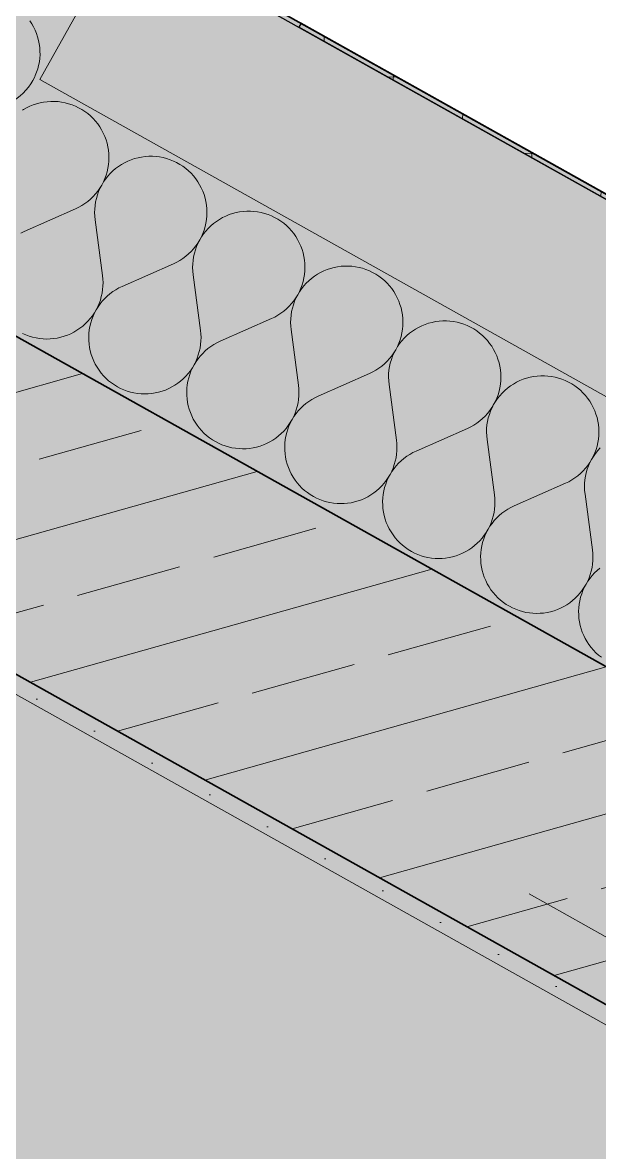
# Model space of a CAD drawing. Header units: metres. Extents: x -27.1 to 50.1, y 105.7 to 163.4.
# Drawn here: x -0.218 to 0.271, y 126.335 to 127.293 of the extents above; entities that cross this region are included whole.
import ezdxf

# ---------------------------------------------------------------- set-up
doc = ezdxf.new("R2010")
doc.units = ezdxf.units.M
doc.header["$MEASUREMENT"] = 0
doc.linetypes.add('Strichpunktlinie', pattern=[0.006703, 0.003528, -0.001764, 0, -0.001411])
doc.linetypes.add('Wipeout_Contour', pattern=[1, 0, -1])
for name, color, linetype in [('00  Raster', 7, 'Continuous'), ('10  Fassade', 7, 'Continuous'), ('10  Fassade_Deckschraffur', 7, 'Continuous'), ('10  Fassade_Schnittschraffur', 7, 'Continuous'), ('10  Treppen + Rampen', 7, 'Continuous'), ('10  Wand Massiv', 7, 'Continuous'), ('10  Wand Massiv_Schnittschraffur', 7, 'Continuous'), ('Neubau_10  Treppen + Rampen', 7, 'Continuous')]:
    doc.layers.add(name, color=color, linetype=linetype)

# ---------------------------------------------------------------- blocks, each defined once
blk = doc.blocks.new('*X3', base_point=(-0.16283, 98.00747))
at = {"layer": '10  Wand Massiv_Schnittschraffur', "color": 98, "linetype": 'Continuous', "lineweight": 13, "ltscale": 1000, "true_color": 0x000100}
for p, q in [((-0.19697, 127.22622), (-0.2, 127.22582)), ((-0.19392, 127.22642), (-0.19697, 127.22622)), ((-0.19087, 127.22643), (-0.19392, 127.22642)), ((-0.18782, 127.22625), (-0.19087, 127.22643)), ((-0.18478, 127.22586), (-0.18782, 127.22625)), ((-0.21708, 127.21947), (-0.2178, 127.21901)), ((-0.21443, 127.22098), (-0.21708, 127.21947)), ((-0.21168, 127.22232), (-0.21443, 127.22098)), ((-0.20885, 127.22347), (-0.21168, 127.22232)), ((-0.20595, 127.22444), (-0.20885, 127.22347)), ((-0.203, 127.22523), (-0.20595, 127.22444)), ((-0.2, 127.22582), (-0.203, 127.22523)), ((-0.18178, 127.22529), (-0.18478, 127.22586)), ((-0.17883, 127.22452), (-0.18178, 127.22529)), ((-0.17592, 127.22356), (-0.17883, 127.22452)), ((-0.17309, 127.22242), (-0.17592, 127.22356)), ((-0.17033, 127.2211), (-0.17309, 127.22242)), ((-0.16767, 127.21961), (-0.17033, 127.2211)), ((-0.1651, 127.21795), (-0.16767, 127.21961)), ((-0.16265, 127.21612), (-0.1651, 127.21795)), ((-0.16032, 127.21415), (-0.16265, 127.21612)), ((-0.15812, 127.21203), (-0.16032, 127.21415)), ((-0.15606, 127.20977), (-0.15812, 127.21203)), ((-0.15415, 127.20738), (-0.15606, 127.20977)), ((-0.1524, 127.20488), (-0.15415, 127.20738)), ((-0.15081, 127.20227), (-0.1524, 127.20488)), ((-0.14939, 127.19956), (-0.15081, 127.20227)), ((-0.14815, 127.19677), (-0.14939, 127.19956)), ((-0.14709, 127.1939), (-0.14815, 127.19677)), ((-0.14622, 127.19097), (-0.14709, 127.1939)), ((-0.14553, 127.188), (-0.14622, 127.19097)), ((-0.14504, 127.18498), (-0.14553, 127.188)), ((-0.14475, 127.18194), (-0.14504, 127.18498)), ((-0.14465, 127.17888), (-0.14475, 127.18194)), ((-0.14474, 127.17583), (-0.14465, 127.17888)), ((-0.11991, 127.17867), (-0.12287, 127.17789)), ((-0.11692, 127.17927), (-0.11991, 127.17867)), ((-0.11389, 127.17967), (-0.11692, 127.17927)), ((-0.11084, 127.17987), (-0.11389, 127.17967)), ((-0.10778, 127.17988), (-0.11084, 127.17987)), ((-0.10473, 127.17969), (-0.10778, 127.17988)), ((-0.1017, 127.17931), (-0.10473, 127.17969)), ((-0.0987, 127.17873), (-0.1017, 127.17931)), ((-0.09574, 127.17797), (-0.0987, 127.17873)), ((-0.14619, 127.16679), (-0.14552, 127.16977)), ((-0.14552, 127.16977), (-0.14503, 127.17279)), ((-0.14503, 127.17279), (-0.14474, 127.17583)), ((-0.139, 127.16941), (-0.14132, 127.16742)), ((-0.13655, 127.17124), (-0.139, 127.16941)), ((-0.134, 127.17292), (-0.13655, 127.17124)), ((-0.13134, 127.17443), (-0.134, 127.17292)), ((-0.12859, 127.17576), (-0.13134, 127.17443)), ((-0.12576, 127.17692), (-0.12859, 127.17576)), ((-0.12287, 127.17789), (-0.12576, 127.17692)), ((-0.09284, 127.17701), (-0.09574, 127.17797)), ((-0.09, 127.17587), (-0.09284, 127.17701)), ((-0.08725, 127.17455), (-0.09, 127.17587)), ((-0.08458, 127.17306), (-0.08725, 127.17455)), ((-0.08202, 127.17139), (-0.08458, 127.17306)), ((-0.07956, 127.16957), (-0.08202, 127.17139)), ((-0.07723, 127.1676), (-0.07956, 127.16957)), ((-0.14935, 127.1582), (-0.14811, 127.16099)), ((-0.14745, 127.16062), (-0.14919, 127.15811)), ((-0.14811, 127.16099), (-0.14706, 127.16386)), ((-0.14555, 127.16302), (-0.14745, 127.16062)), ((-0.14706, 127.16386), (-0.14619, 127.16679)), ((-0.14351, 127.16529), (-0.14555, 127.16302)), ((-0.14132, 127.16742), (-0.14351, 127.16529)), ((-0.07503, 127.16547), (-0.07723, 127.1676)), ((-0.07298, 127.16322), (-0.07503, 127.16547)), ((-0.07107, 127.16083), (-0.07298, 127.16322)), ((-0.06931, 127.15833), (-0.07107, 127.16083)), ((-0.156, 127.14798), (-0.15409, 127.15037)), ((-0.15339, 127.14997), (-0.15443, 127.1471)), ((-0.15409, 127.15037), (-0.15234, 127.15287)), ((-0.15216, 127.15277), (-0.15339, 127.14997)), ((-0.15234, 127.15287), (-0.15076, 127.15549)), ((-0.15076, 127.15549), (-0.15216, 127.15277)), ((-0.15076, 127.15549), (-0.14935, 127.1582)), ((-0.14919, 127.15811), (-0.15076, 127.15549)), ((-0.06773, 127.15572), (-0.06931, 127.15833)), ((-0.06631, 127.15301), (-0.06773, 127.15572)), ((-0.06507, 127.15022), (-0.06631, 127.15301)), ((-0.06401, 127.14735), (-0.06507, 127.15022)), ((-0.16502, 127.13978), (-0.16257, 127.14161)), ((-0.16257, 127.14161), (-0.16024, 127.14359)), ((-0.16024, 127.14359), (-0.15805, 127.14571)), ((-0.15805, 127.14571), (-0.156, 127.14798)), ((-0.15596, 127.14119), (-0.15643, 127.13817)), ((-0.15529, 127.14417), (-0.15596, 127.14119)), ((-0.15443, 127.1471), (-0.15529, 127.14417)), ((-0.06313, 127.14442), (-0.06401, 127.14735)), ((-0.06245, 127.14144), (-0.06313, 127.14442)), ((-0.06196, 127.13843), (-0.06245, 127.14144)), ((-0.173, 127.13529), (-0.21654, 127.11602)), ((-0.173, 127.13529), (-0.17024, 127.13661)), ((-0.17024, 127.13661), (-0.16758, 127.13811)), ((-0.16758, 127.13811), (-0.16502, 127.13978)), ((-0.15671, 127.13513), (-0.1568, 127.13207)), ((-0.1568, 127.13207), (-0.15669, 127.12902)), ((-0.15643, 127.13817), (-0.15671, 127.13513)), ((-0.06166, 127.13539), (-0.06196, 127.13843)), ((-0.06156, 127.13233), (-0.06166, 127.13539)), ((-0.06165, 127.12928), (-0.06156, 127.13233)), ((-0.04268, 127.13037), (-0.04551, 127.12921)), ((-0.03978, 127.13134), (-0.04268, 127.13037)), ((-0.03683, 127.13212), (-0.03978, 127.13134)), ((-0.03383, 127.13271), (-0.03683, 127.13212)), ((-0.0308, 127.13311), (-0.03383, 127.13271)), ((-0.02775, 127.13332), (-0.0308, 127.13311)), ((-0.0247, 127.13333), (-0.02775, 127.13332)), ((-0.02165, 127.13314), (-0.0247, 127.13333)), ((-0.01861, 127.13276), (-0.02165, 127.13314)), ((-0.01561, 127.13218), (-0.01861, 127.13276)), ((-0.01266, 127.13141), (-0.01561, 127.13218)), ((-0.00975, 127.13046), (-0.01266, 127.13141)), ((-0.00692, 127.12932), (-0.00975, 127.13046)), ((-0.15669, 127.12902), (-0.15638, 127.12598)), ((-0.15638, 127.12598), (-0.15007, 127.07878)), ((-0.06311, 127.12024), (-0.06243, 127.12322)), ((-0.06243, 127.12322), (-0.06195, 127.12624)), ((-0.06195, 127.12624), (-0.06165, 127.12928)), ((-0.05823, 127.12087), (-0.06042, 127.11873)), ((-0.05591, 127.12286), (-0.05823, 127.12087)), ((-0.05347, 127.12469), (-0.05591, 127.12286)), ((-0.05091, 127.12637), (-0.05347, 127.12469)), ((-0.04826, 127.12788), (-0.05091, 127.12637)), ((-0.04551, 127.12921), (-0.04826, 127.12788)), ((-0.00416, 127.128), (-0.00692, 127.12932)), ((-0.0015, 127.1265), (-0.00416, 127.128)), ((0.00107, 127.12484), (-0.0015, 127.1265)), ((0.00352, 127.12302), (0.00107, 127.12484)), ((0.00585, 127.12104), (0.00352, 127.12302)), ((0.00805, 127.11892), (0.00585, 127.12104)), ((-0.21654, 127.11602), (-0.21926, 127.11471)), ((-0.06768, 127.10894), (-0.06626, 127.11165)), ((-0.0661, 127.11155), (-0.06768, 127.10894)), ((-0.06626, 127.11165), (-0.06503, 127.11444)), ((-0.06436, 127.11407), (-0.0661, 127.11155)), ((-0.06503, 127.11444), (-0.06398, 127.11731)), ((-0.06247, 127.11646), (-0.06436, 127.11407)), ((-0.06398, 127.11731), (-0.06311, 127.12024)), ((-0.06042, 127.11873), (-0.06247, 127.11646)), ((0.01011, 127.11666), (0.00805, 127.11892)), ((0.01202, 127.11428), (0.01011, 127.11666)), ((0.01377, 127.11177), (0.01202, 127.11428)), ((0.01536, 127.10916), (0.01377, 127.11177)), ((-0.07291, 127.10142), (-0.07101, 127.10381)), ((-0.0703, 127.10342), (-0.07135, 127.10055)), ((-0.07101, 127.10381), (-0.06926, 127.10632)), ((-0.06908, 127.10622), (-0.0703, 127.10342)), ((-0.06926, 127.10632), (-0.06768, 127.10894)), ((-0.06768, 127.10894), (-0.06908, 127.10622)), ((0.01678, 127.10646), (0.01536, 127.10916)), ((0.01802, 127.10366), (0.01678, 127.10646)), ((0.01908, 127.1008), (0.01802, 127.10366)), ((-0.08449, 127.09156), (-0.08193, 127.09323)), ((-0.08193, 127.09323), (-0.07949, 127.09505)), ((-0.07949, 127.09505), (-0.07716, 127.09704)), ((-0.07716, 127.09704), (-0.07496, 127.09916)), ((-0.07496, 127.09916), (-0.07291, 127.10142)), ((-0.07287, 127.09463), (-0.07335, 127.09162)), ((-0.07221, 127.09762), (-0.07287, 127.09463)), ((-0.07135, 127.10055), (-0.07221, 127.09762)), ((0.01995, 127.09787), (0.01908, 127.1008)), ((0.02064, 127.09489), (0.01995, 127.09787)), ((0.02113, 127.09187), (0.02064, 127.09489)), ((-0.08991, 127.08873), (-0.13346, 127.06947)), ((-0.08991, 127.08873), (-0.08716, 127.09006)), ((-0.08716, 127.09006), (-0.08449, 127.09156)), ((-0.07363, 127.08857), (-0.07371, 127.08552)), ((-0.07371, 127.08552), (-0.0736, 127.08246)), ((-0.07335, 127.09162), (-0.07363, 127.08857)), ((-0.0736, 127.08246), (-0.07329, 127.07942)), ((0.02142, 127.08883), (0.02113, 127.09187)), ((0.02114, 127.07968), (0.02143, 127.08272)), ((0.02153, 127.08578), (0.02142, 127.08883)), ((0.02143, 127.08272), (0.02153, 127.08578)), ((0.03758, 127.08266), (0.03483, 127.08132)), ((0.04041, 127.08381), (0.03758, 127.08266)), ((0.0433, 127.08479), (0.04041, 127.08381)), ((0.04626, 127.08557), (0.0433, 127.08479)), ((0.04925, 127.08616), (0.04626, 127.08557)), ((0.05228, 127.08656), (0.04925, 127.08616)), ((0.05533, 127.08677), (0.05228, 127.08656)), ((0.05839, 127.08677), (0.05533, 127.08677)), ((0.06144, 127.08659), (0.05839, 127.08677)), ((0.06447, 127.0862), (0.06144, 127.08659)), ((0.06747, 127.08563), (0.06447, 127.0862)), ((0.07043, 127.08486), (0.06747, 127.08563)), ((0.07333, 127.0839), (0.07043, 127.08486)), ((0.07617, 127.08276), (0.07333, 127.0839)), ((0.07892, 127.08144), (0.07617, 127.08276)), ((-0.14977, 127.07578), (-0.15007, 127.07878)), ((-0.14966, 127.07277), (-0.14977, 127.07578)), ((-0.07329, 127.07942), (-0.06699, 127.03222)), ((0.01911, 127.07076), (0.01998, 127.07369)), ((0.01998, 127.07369), (0.02065, 127.07667)), ((0.02065, 127.07667), (0.02114, 127.07968)), ((0.02485, 127.07431), (0.02267, 127.07218)), ((0.02717, 127.0763), (0.02485, 127.07431)), ((0.02962, 127.07814), (0.02717, 127.0763)), ((0.03217, 127.07981), (0.02962, 127.07814)), ((0.03483, 127.08132), (0.03217, 127.07981)), ((0.08159, 127.07995), (0.07892, 127.08144)), ((0.08415, 127.07829), (0.08159, 127.07995)), ((0.08661, 127.07647), (0.08415, 127.07829)), ((0.08894, 127.07449), (0.08661, 127.07647)), ((0.09114, 127.07237), (0.08894, 127.07449)), ((-0.1511, 127.06084), (-0.15046, 127.06378)), ((-0.15046, 127.06378), (-0.15, 127.06676)), ((-0.15, 127.06676), (-0.14973, 127.06976)), ((-0.14973, 127.06976), (-0.14966, 127.07277)), ((-0.14375, 127.06326), (-0.14605, 127.06131)), ((-0.14133, 127.06505), (-0.14375, 127.06326)), ((-0.1388, 127.06669), (-0.14133, 127.06505)), ((-0.13617, 127.06816), (-0.1388, 127.06669)), ((-0.13346, 127.06947), (-0.13617, 127.06816)), ((0.01541, 127.06238), (0.01682, 127.06509)), ((0.01698, 127.065), (0.01541, 127.06238)), ((0.01682, 127.06509), (0.01806, 127.06789)), ((0.01872, 127.06751), (0.01698, 127.065)), ((0.01806, 127.06789), (0.01911, 127.07076)), ((0.02062, 127.06991), (0.01872, 127.06751)), ((0.02267, 127.07218), (0.02062, 127.06991)), ((0.09319, 127.07011), (0.09114, 127.07237)), ((0.0951, 127.06772), (0.09319, 127.07011)), ((0.09686, 127.06522), (0.0951, 127.06772)), ((0.09844, 127.06261), (0.09686, 127.06522)), ((-0.15412, 127.05234), (-0.15294, 127.0551)), ((-0.15215, 127.05467), (-0.15389, 127.05221)), ((-0.15294, 127.0551), (-0.15193, 127.05794)), ((-0.15026, 127.05701), (-0.15215, 127.05467)), ((-0.15193, 127.05794), (-0.1511, 127.06084)), ((-0.14822, 127.05923), (-0.15026, 127.05701)), ((-0.14605, 127.06131), (-0.14822, 127.05923)), ((0.00812, 127.05261), (0.01018, 127.05487)), ((0.01018, 127.05487), (0.01208, 127.05726)), ((0.01174, 127.054), (0.01088, 127.05106)), ((0.01278, 127.05687), (0.01174, 127.054)), ((0.01208, 127.05726), (0.01383, 127.05977)), ((0.01401, 127.05967), (0.01278, 127.05687)), ((0.01383, 127.05977), (0.01541, 127.06238)), ((0.01541, 127.06238), (0.01401, 127.05967)), ((0.09986, 127.0599), (0.09844, 127.06261)), ((0.1011, 127.05711), (0.09986, 127.0599)), ((0.10216, 127.05424), (0.1011, 127.05711)), ((0.10304, 127.05132), (0.10216, 127.05424)), ((-0.16054, 127.04217), (-0.1587, 127.04456)), ((-0.15814, 127.04425), (-0.15921, 127.04143)), ((-0.1587, 127.04456), (-0.15701, 127.04705)), ((-0.15689, 127.04699), (-0.15814, 127.04425)), ((-0.15701, 127.04705), (-0.15548, 127.04965)), ((-0.15548, 127.04965), (-0.15689, 127.04699)), ((-0.15548, 127.04965), (-0.15412, 127.05234)), ((-0.15389, 127.05221), (-0.15548, 127.04965)), ((-0.00407, 127.04351), (-0.00141, 127.04501)), ((-0.00141, 127.04501), (0.00115, 127.04667)), ((0.00115, 127.04667), (0.0036, 127.0485)), ((0.0036, 127.0485), (0.00593, 127.05048)), ((0.00593, 127.05048), (0.00812, 127.05261)), ((0.00974, 127.04506), (0.00946, 127.04202)), ((0.01021, 127.04808), (0.00974, 127.04506)), ((0.01088, 127.05106), (0.01021, 127.04808)), ((0.10372, 127.04834), (0.10304, 127.05132)), ((0.10421, 127.04532), (0.10372, 127.04834)), ((0.10451, 127.04228), (0.10421, 127.04532)), ((-0.16929, 127.03394), (-0.16691, 127.03579)), ((-0.16691, 127.03579), (-0.16466, 127.03778)), ((-0.16466, 127.03778), (-0.16253, 127.03991)), ((-0.16253, 127.03991), (-0.16054, 127.04217)), ((-0.16081, 127.03562), (-0.16133, 127.03266)), ((-0.1601, 127.03855), (-0.16081, 127.03562)), ((-0.15921, 127.04143), (-0.1601, 127.03855)), ((-0.00683, 127.04218), (-0.05037, 127.02291)), ((-0.00683, 127.04218), (-0.00407, 127.04351)), ((0.00946, 127.04202), (0.00937, 127.03897)), ((0.00937, 127.03897), (0.00948, 127.03591)), ((0.00948, 127.03591), (0.00979, 127.03287)), ((0.10422, 127.03313), (0.10452, 127.03617)), ((0.10461, 127.03923), (0.10451, 127.04228)), ((0.10452, 127.03617), (0.10461, 127.03923)), ((0.11791, 127.03477), (0.11526, 127.03326)), ((0.12066, 127.0361), (0.11791, 127.03477)), ((0.12349, 127.03726), (0.12066, 127.0361)), ((0.12639, 127.03823), (0.12349, 127.03726)), ((0.12934, 127.03902), (0.12639, 127.03823)), ((0.13234, 127.03961), (0.12934, 127.03902)), ((0.13537, 127.04001), (0.13234, 127.03961)), ((0.13842, 127.04021), (0.13537, 127.04001)), ((0.14147, 127.04022), (0.13842, 127.04021)), ((0.14452, 127.04003), (0.14147, 127.04022)), ((0.14756, 127.03965), (0.14452, 127.04003)), ((0.15056, 127.03907), (0.14756, 127.03965)), ((0.15351, 127.03831), (0.15056, 127.03907)), ((0.15642, 127.03735), (0.15351, 127.03831)), ((0.15925, 127.03621), (0.15642, 127.03735)), ((0.16201, 127.03489), (0.15925, 127.03621)), ((0.16467, 127.0334), (0.16201, 127.03489)), ((-0.21788, 127.02954), (-0.21512, 127.02832)), ((-0.21512, 127.02832), (-0.2123, 127.02728)), ((-0.2123, 127.02728), (-0.20941, 127.02643)), ((-0.20941, 127.02643), (-0.20647, 127.02575)), ((-0.20647, 127.02575), (-0.2035, 127.02526)), ((-0.2035, 127.02526), (-0.2005, 127.02496)), ((-0.2005, 127.02496), (-0.19749, 127.02485)), ((-0.19749, 127.02485), (-0.19448, 127.02494)), ((-0.19448, 127.02494), (-0.19148, 127.02521)), ((-0.19148, 127.02521), (-0.18851, 127.02567)), ((-0.18851, 127.02567), (-0.18556, 127.02632)), ((-0.18556, 127.02632), (-0.18267, 127.02715)), ((-0.18267, 127.02715), (-0.17983, 127.02816)), ((-0.17983, 127.02816), (-0.17707, 127.02935)), ((-0.17707, 127.02935), (-0.17438, 127.03072)), ((-0.17438, 127.03072), (-0.17179, 127.03225)), ((-0.17179, 127.03225), (-0.16929, 127.03394)), ((-0.16166, 127.02966), (-0.1618, 127.02665)), ((-0.1618, 127.02665), (-0.16175, 127.02364)), ((-0.16133, 127.03266), (-0.16166, 127.02966)), ((-0.06669, 127.02923), (-0.06699, 127.03222)), ((-0.06657, 127.02622), (-0.06669, 127.02923)), ((-0.06665, 127.02321), (-0.06657, 127.02622)), ((0.00979, 127.03287), (0.0161, 126.98567)), ((0.1022, 127.0242), (0.10306, 127.02713)), ((0.10306, 127.02713), (0.10374, 127.03011)), ((0.10575, 127.02563), (0.1037, 127.02336)), ((0.10374, 127.03011), (0.10422, 127.03313)), ((0.10794, 127.02776), (0.10575, 127.02563)), ((0.11026, 127.02975), (0.10794, 127.02776)), ((0.1127, 127.03159), (0.11026, 127.02975)), ((0.11526, 127.03326), (0.1127, 127.03159)), ((0.16724, 127.03174), (0.16467, 127.0334)), ((0.16969, 127.02991), (0.16724, 127.03174)), ((0.17202, 127.02794), (0.16969, 127.02991)), ((0.17422, 127.02582), (0.17202, 127.02794)), ((0.17628, 127.02356), (0.17422, 127.02582)), ((-0.16175, 127.02364), (-0.16151, 127.02064)), ((-0.16151, 127.02064), (-0.16109, 127.01766)), ((-0.16109, 127.01766), (-0.16047, 127.01471)), ((-0.06801, 127.01429), (-0.06737, 127.01723)), ((-0.06737, 127.01723), (-0.06691, 127.02021)), ((-0.06691, 127.02021), (-0.06665, 127.02321)), ((-0.06066, 127.0167), (-0.06296, 127.01476)), ((-0.05824, 127.0185), (-0.06066, 127.0167)), ((-0.05571, 127.02013), (-0.05824, 127.0185)), ((-0.05309, 127.02161), (-0.05571, 127.02013)), ((-0.05037, 127.02291), (-0.05309, 127.02161)), ((0.09691, 127.01322), (0.09849, 127.01583)), ((0.09849, 127.01583), (0.09709, 127.01311)), ((0.09849, 127.01583), (0.09991, 127.01854)), ((0.10007, 127.01845), (0.09849, 127.01583)), ((0.09991, 127.01854), (0.10114, 127.02133)), ((0.10181, 127.02096), (0.10007, 127.01845)), ((0.10114, 127.02133), (0.1022, 127.0242)), ((0.1037, 127.02336), (0.10181, 127.02096)), ((0.17819, 127.02117), (0.17628, 127.02356)), ((0.17994, 127.01867), (0.17819, 127.02117)), ((0.18153, 127.01606), (0.17994, 127.01867)), ((0.18295, 127.01335), (0.18153, 127.01606)), ((-0.16047, 127.01471), (-0.15967, 127.01181)), ((-0.15967, 127.01181), (-0.15869, 127.00896)), ((-0.15869, 127.00896), (-0.15752, 127.00618)), ((-0.15752, 127.00618), (-0.15619, 127.00348)), ((-0.0724, 127.0031), (-0.07104, 127.00578)), ((-0.07104, 127.00578), (-0.06985, 127.00855)), ((-0.06907, 127.00811), (-0.07081, 127.00566)), ((-0.06985, 127.00855), (-0.06884, 127.01139)), ((-0.06717, 127.01046), (-0.06907, 127.00811)), ((-0.06884, 127.01139), (-0.06801, 127.01429)), ((-0.06514, 127.01267), (-0.06717, 127.01046)), ((-0.06296, 127.01476), (-0.06514, 127.01267)), ((0.08901, 127.00393), (0.09121, 127.00606)), ((0.09121, 127.00606), (0.09326, 127.00832)), ((0.09326, 127.00832), (0.09516, 127.01071)), ((0.09482, 127.00744), (0.09396, 127.00451)), ((0.09587, 127.01032), (0.09482, 127.00744)), ((0.09516, 127.01071), (0.09691, 127.01322)), ((0.09709, 127.01311), (0.09587, 127.01032)), ((0.18419, 127.01056), (0.18295, 127.01335)), ((0.18525, 127.00769), (0.18419, 127.01056)), ((0.18612, 127.00476), (0.18525, 127.00769)), ((-0.15619, 127.00348), (-0.15469, 127.00087)), ((-0.15469, 127.00087), (-0.15302, 126.99836)), ((-0.15302, 126.99836), (-0.1512, 126.99596)), ((-0.07745, 126.99562), (-0.07561, 126.998)), ((-0.07506, 126.99769), (-0.07613, 126.99488)), ((-0.07561, 126.998), (-0.07392, 127.0005)), ((-0.07381, 127.00043), (-0.07506, 126.99769)), ((-0.07392, 127.0005), (-0.0724, 127.0031)), ((-0.07239, 127.00309), (-0.07381, 127.00043)), ((-0.07081, 127.00566), (-0.07239, 127.00309)), ((0.07626, 126.99563), (0.07901, 126.99695)), ((0.07901, 126.99695), (0.08168, 126.99845)), ((0.08168, 126.99845), (0.08424, 127.00012)), ((0.08424, 127.00012), (0.08669, 127.00195)), ((0.08669, 127.00195), (0.08901, 127.00393)), ((0.09282, 126.99851), (0.09254, 126.99547)), ((0.0933, 127.00153), (0.09282, 126.99851)), ((0.09396, 127.00451), (0.0933, 127.00153)), ((0.18681, 127.00179), (0.18612, 127.00476)), ((0.1873, 126.99877), (0.18681, 127.00179)), ((0.18759, 126.99573), (0.1873, 126.99877)), ((-0.1512, 126.99596), (-0.14923, 126.99368)), ((-0.14923, 126.99368), (-0.14713, 126.99153)), ((-0.14713, 126.99153), (-0.14489, 126.98951)), ((-0.14489, 126.98951), (-0.14252, 126.98765)), ((-0.14252, 126.98765), (-0.14005, 126.98593)), ((-0.0887, 126.9857), (-0.08621, 126.98739)), ((-0.08621, 126.98739), (-0.08383, 126.98923)), ((-0.08383, 126.98923), (-0.08157, 126.99123)), ((-0.08157, 126.99123), (-0.07944, 126.99336)), ((-0.07944, 126.99336), (-0.07745, 126.99562)), ((-0.07772, 126.98907), (-0.07824, 126.9861)), ((-0.07702, 126.992), (-0.07772, 126.98907)), ((-0.07613, 126.99488), (-0.07702, 126.992)), ((0.07626, 126.99563), (0.03271, 126.97636)), ((0.09254, 126.99547), (0.09246, 126.99241)), ((0.09246, 126.99241), (0.09257, 126.98936)), ((0.09257, 126.98936), (0.09288, 126.98632)), ((0.18682, 126.98356), (0.18731, 126.98658)), ((0.18731, 126.98658), (0.1876, 126.98962)), ((0.1877, 126.99267), (0.18759, 126.99573)), ((0.1876, 126.98962), (0.1877, 126.99267)), ((0.19834, 126.98671), (0.19579, 126.98503)), ((0.201, 126.98822), (0.19834, 126.98671)), ((0.20375, 126.98955), (0.201, 126.98822)), ((0.20658, 126.99071), (0.20375, 126.98955)), ((0.20947, 126.99168), (0.20658, 126.99071)), ((0.21243, 126.99246), (0.20947, 126.99168)), ((0.21542, 126.99306), (0.21243, 126.99246)), ((0.21845, 126.99346), (0.21542, 126.99306)), ((0.2215, 126.99366), (0.21845, 126.99346)), ((0.22456, 126.99367), (0.2215, 126.99366)), ((0.22761, 126.99348), (0.22456, 126.99367)), ((0.23064, 126.9931), (0.22761, 126.99348)), ((0.23364, 126.99252), (0.23064, 126.9931)), ((0.2366, 126.99175), (0.23364, 126.99252)), ((0.2395, 126.9908), (0.2366, 126.99175)), ((0.24234, 126.98966), (0.2395, 126.9908)), ((0.24509, 126.98834), (0.24234, 126.98966)), ((0.24776, 126.98684), (0.24509, 126.98834)), ((0.25032, 126.98518), (0.24776, 126.98684)), ((-0.14005, 126.98593), (-0.13747, 126.98438)), ((-0.13747, 126.98438), (-0.13479, 126.98299)), ((-0.13479, 126.98299), (-0.13204, 126.98177)), ((-0.13204, 126.98177), (-0.12921, 126.98073)), ((-0.12921, 126.98073), (-0.12632, 126.97987)), ((-0.12632, 126.97987), (-0.12339, 126.9792)), ((-0.12339, 126.9792), (-0.12042, 126.97871)), ((-0.12042, 126.97871), (-0.11742, 126.97841)), ((-0.11742, 126.97841), (-0.11441, 126.9783)), ((-0.11441, 126.9783), (-0.1114, 126.97838)), ((-0.1114, 126.97838), (-0.1084, 126.97865)), ((-0.1084, 126.97865), (-0.10542, 126.97912)), ((-0.10542, 126.97912), (-0.10248, 126.97976)), ((-0.10248, 126.97976), (-0.09958, 126.9806)), ((-0.09958, 126.9806), (-0.09675, 126.98161)), ((-0.09675, 126.98161), (-0.09398, 126.9828)), ((-0.09398, 126.9828), (-0.0913, 126.98417)), ((-0.0913, 126.98417), (-0.0887, 126.9857)), ((-0.07858, 126.98311), (-0.07872, 126.9801)), ((-0.07872, 126.9801), (-0.07867, 126.97709)), ((-0.07867, 126.97709), (-0.07843, 126.97409)), ((-0.07824, 126.9861), (-0.07858, 126.98311)), ((0.0164, 126.98267), (0.0161, 126.98567)), ((0.01651, 126.97966), (0.0164, 126.98267)), ((0.01644, 126.97665), (0.01651, 126.97966)), ((0.09288, 126.98632), (0.09918, 126.93912)), ((0.18423, 126.97478), (0.18528, 126.97765)), ((0.18528, 126.97765), (0.18615, 126.98058)), ((0.18615, 126.98058), (0.18682, 126.98356)), ((0.18884, 126.97907), (0.18679, 126.9768)), ((0.19102, 126.98121), (0.18884, 126.97907)), ((0.19334, 126.9832), (0.19102, 126.98121)), ((0.19579, 126.98503), (0.19334, 126.9832)), ((0.25278, 126.98336), (0.25032, 126.98518)), ((0.25511, 126.98138), (0.25278, 126.98336)), ((0.25731, 126.97926), (0.25511, 126.98138)), ((0.25936, 126.977), (0.25731, 126.97926)), ((0.26127, 126.97462), (0.25936, 126.977)), ((-0.07843, 126.97409), (-0.078, 126.97111)), ((-0.078, 126.97111), (-0.07739, 126.96816)), ((-0.07739, 126.96816), (-0.07658, 126.96525)), ((0.01424, 126.96484), (0.01507, 126.96773)), ((0.01507, 126.96773), (0.01571, 126.97068)), ((0.01571, 126.97068), (0.01617, 126.97365)), ((0.01617, 126.97365), (0.01644, 126.97665)), ((0.02012, 126.96821), (0.01795, 126.96612)), ((0.02242, 126.97015), (0.02012, 126.96821)), ((0.02484, 126.97194), (0.02242, 126.97015)), ((0.02737, 126.97358), (0.02484, 126.97194)), ((0.03, 126.97506), (0.02737, 126.97358)), ((0.03271, 126.97636), (0.03, 126.97506)), ((0.18, 126.96666), (0.18158, 126.96928)), ((0.18158, 126.96928), (0.18018, 126.96656)), ((0.18158, 126.96928), (0.18299, 126.97199)), ((0.18315, 126.9719), (0.18158, 126.96928)), ((0.18299, 126.97199), (0.18423, 126.97478)), ((0.18489, 126.97441), (0.18315, 126.9719)), ((0.18679, 126.9768), (0.18489, 126.97441)), ((0.26303, 126.97211), (0.26127, 126.97462)), ((0.26461, 126.9695), (0.26303, 126.97211)), ((0.26603, 126.9668), (0.26461, 126.9695)), ((-0.07658, 126.96525), (-0.0756, 126.96241)), ((-0.0756, 126.96241), (-0.07444, 126.95963)), ((-0.07444, 126.95963), (-0.0731, 126.95693)), ((0.01069, 126.95654), (0.01205, 126.95923)), ((0.01228, 126.9591), (0.01069, 126.95654)), ((0.01205, 126.95923), (0.01323, 126.962)), ((0.01402, 126.96156), (0.01228, 126.9591)), ((0.01323, 126.962), (0.01424, 126.96484)), ((0.01591, 126.9639), (0.01402, 126.96156)), ((0.01795, 126.96612), (0.01591, 126.9639)), ((0.1721, 126.95738), (0.17429, 126.9595)), ((0.17429, 126.9595), (0.17635, 126.96177)), ((0.17635, 126.96177), (0.17825, 126.96416)), ((0.17705, 126.95796), (0.17638, 126.95498)), ((0.17791, 126.96089), (0.17705, 126.95796)), ((0.17895, 126.96376), (0.17791, 126.96089)), ((0.17825, 126.96416), (0.18, 126.96666)), ((0.18018, 126.96656), (0.17895, 126.96376)), ((0.26727, 126.96401), (0.26603, 126.9668)), ((0.26833, 126.96114), (0.26727, 126.96401)), ((0.26921, 126.95821), (0.26833, 126.96114)), ((0.26989, 126.95523), (0.26921, 126.95821)), ((-0.0731, 126.95693), (-0.0716, 126.95432)), ((-0.0716, 126.95432), (-0.06994, 126.95181)), ((-0.06994, 126.95181), (-0.06812, 126.94941)), ((-0.06812, 126.94941), (-0.06615, 126.94713)), ((0.00364, 126.94681), (0.00563, 126.94907)), ((0.00563, 126.94907), (0.00747, 126.95145)), ((0.00696, 126.94832), (0.00607, 126.94545)), ((0.00803, 126.95114), (0.00696, 126.94832)), ((0.00747, 126.95145), (0.00916, 126.95395)), ((0.00928, 126.95388), (0.00803, 126.95114)), ((0.00916, 126.95395), (0.01069, 126.95654)), ((0.01069, 126.95654), (0.00928, 126.95388)), ((0.15934, 126.94908), (0.1158, 126.92981)), ((0.15934, 126.94908), (0.1621, 126.9504)), ((0.1621, 126.9504), (0.16476, 126.9519)), ((0.16476, 126.9519), (0.16732, 126.95357)), ((0.16732, 126.95357), (0.16977, 126.9554)), ((0.16977, 126.9554), (0.1721, 126.95738)), ((0.17563, 126.94891), (0.17554, 126.94586)), ((0.17591, 126.95196), (0.17563, 126.94891)), ((0.17638, 126.95498), (0.17591, 126.95196)), ((0.27038, 126.95222), (0.26989, 126.95523)), ((0.27068, 126.94917), (0.27038, 126.95222)), ((0.27078, 126.94612), (0.27068, 126.94917)), ((-0.06615, 126.94713), (-0.06404, 126.94498)), ((-0.06404, 126.94498), (-0.0618, 126.94296)), ((-0.0618, 126.94296), (-0.05944, 126.94109)), ((-0.05944, 126.94109), (-0.05696, 126.93938)), ((-0.05696, 126.93938), (-0.05438, 126.93782)), ((-0.00821, 126.93761), (-0.00562, 126.93914)), ((-0.00562, 126.93914), (-0.00312, 126.94084)), ((-0.00312, 126.94084), (-0.00074, 126.94268)), ((-0.00074, 126.94268), (0.00151, 126.94467)), ((0.00151, 126.94467), (0.00364, 126.94681)), ((0.00484, 126.93955), (0.00451, 126.93656)), ((0.00536, 126.94252), (0.00484, 126.93955)), ((0.00607, 126.94545), (0.00536, 126.94252)), ((0.09948, 126.93612), (0.09918, 126.93912)), ((0.17554, 126.94586), (0.17565, 126.94281)), ((0.17565, 126.94281), (0.17596, 126.93977)), ((0.17596, 126.93977), (0.18227, 126.89257)), ((0.26991, 126.93701), (0.27039, 126.94002)), ((0.27039, 126.94002), (0.27069, 126.94307)), ((0.27069, 126.94307), (0.27078, 126.94612)), ((-0.05438, 126.93782), (-0.05171, 126.93644)), ((-0.05171, 126.93644), (-0.04895, 126.93522)), ((-0.04895, 126.93522), (-0.04613, 126.93418)), ((-0.04613, 126.93418), (-0.04324, 126.93332)), ((-0.04324, 126.93332), (-0.0403, 126.93264)), ((-0.0403, 126.93264), (-0.03733, 126.93216)), ((-0.03733, 126.93216), (-0.03433, 126.93186)), ((-0.03433, 126.93186), (-0.03132, 126.93175)), ((-0.03132, 126.93175), (-0.02831, 126.93183)), ((-0.02831, 126.93183), (-0.02531, 126.9321)), ((-0.02531, 126.9321), (-0.02234, 126.93256)), ((-0.02234, 126.93256), (-0.01939, 126.93321)), ((-0.01939, 126.93321), (-0.0165, 126.93404)), ((-0.0165, 126.93404), (-0.01366, 126.93506)), ((-0.01366, 126.93506), (-0.0109, 126.93625)), ((-0.0109, 126.93625), (-0.00821, 126.93761)), ((0.00451, 126.93656), (0.00437, 126.93355)), ((0.00437, 126.93355), (0.00442, 126.93054)), ((0.00442, 126.93054), (0.00466, 126.92753)), ((0.09926, 126.9271), (0.09952, 126.9301)), ((0.0996, 126.93311), (0.09948, 126.93612)), ((0.09952, 126.9301), (0.0996, 126.93311)), ((0.1158, 126.92981), (0.11308, 126.9285)), ((0.26731, 126.92823), (0.26837, 126.9311)), ((0.26987, 126.93025), (0.26798, 126.92786)), ((0.26837, 126.9311), (0.26923, 126.93403)), ((0.26923, 126.93403), (0.26991, 126.93701)), ((0.27192, 126.93252), (0.26987, 126.93025)), ((0.00466, 126.92753), (0.00508, 126.92455)), ((0.00508, 126.92455), (0.0057, 126.9216)), ((0.0057, 126.9216), (0.0065, 126.9187)), ((0.09733, 126.91828), (0.09816, 126.92118)), ((0.09816, 126.92118), (0.0988, 126.92412)), ((0.0988, 126.92412), (0.09926, 126.9271)), ((0.10103, 126.91957), (0.099, 126.91735)), ((0.10321, 126.92165), (0.10103, 126.91957)), ((0.10551, 126.9236), (0.10321, 126.92165)), ((0.10793, 126.92539), (0.10551, 126.9236)), ((0.11046, 126.92703), (0.10793, 126.92539)), ((0.11308, 126.9285), (0.11046, 126.92703)), ((0.26133, 126.9176), (0.26308, 126.92011)), ((0.26326, 126.92001), (0.26204, 126.91721)), ((0.26308, 126.92011), (0.26466, 126.92272)), ((0.26466, 126.92272), (0.26326, 126.92001)), ((0.26466, 126.92272), (0.26608, 126.92543)), ((0.26624, 126.92534), (0.26466, 126.92272)), ((0.26608, 126.92543), (0.26731, 126.92823)), ((0.26798, 126.92786), (0.26624, 126.92534)), ((0.0065, 126.9187), (0.00748, 126.91585)), ((0.00748, 126.91585), (0.00865, 126.91307)), ((0.00865, 126.91307), (0.00998, 126.91037)), ((0.00998, 126.91037), (0.01148, 126.90776)), ((0.09225, 126.90739), (0.09377, 126.90999)), ((0.09378, 126.90999), (0.09236, 126.90733)), ((0.09377, 126.90999), (0.09513, 126.91268)), ((0.09536, 126.91255), (0.09378, 126.90999)), ((0.09513, 126.91268), (0.09632, 126.91545)), ((0.0971, 126.91501), (0.09536, 126.91255)), ((0.09632, 126.91545), (0.09733, 126.91828)), ((0.099, 126.91735), (0.0971, 126.91501)), ((0.25286, 126.90884), (0.25518, 126.91082)), ((0.25518, 126.91082), (0.25738, 126.91295)), ((0.25738, 126.91295), (0.25943, 126.91521)), ((0.25943, 126.91521), (0.26133, 126.9176)), ((0.26014, 126.91141), (0.25947, 126.90842)), ((0.26099, 126.91434), (0.26014, 126.91141)), ((0.26204, 126.91721), (0.26099, 126.91434)), ((0.01148, 126.90776), (0.01315, 126.90525)), ((0.01315, 126.90525), (0.01497, 126.90285)), ((0.01497, 126.90285), (0.01694, 126.90057)), ((0.01694, 126.90057), (0.01904, 126.89842)), ((0.08673, 126.90025), (0.08872, 126.90251)), ((0.08872, 126.90251), (0.09056, 126.9049)), ((0.09004, 126.90177), (0.08915, 126.89889)), ((0.09111, 126.90459), (0.09004, 126.90177)), ((0.09056, 126.9049), (0.09225, 126.90739)), ((0.09236, 126.90733), (0.09111, 126.90459)), ((0.24243, 126.90252), (0.19888, 126.88326)), ((0.24243, 126.90252), (0.24518, 126.90385)), ((0.24518, 126.90385), (0.24785, 126.90535)), ((0.24785, 126.90535), (0.25041, 126.90702)), ((0.25041, 126.90702), (0.25286, 126.90884)), ((0.25871, 126.90236), (0.25863, 126.89931)), ((0.25899, 126.9054), (0.25871, 126.90236)), ((0.25947, 126.90842), (0.25899, 126.9054)), ((0.01904, 126.89842), (0.02128, 126.89641)), ((0.02128, 126.89641), (0.02365, 126.89454)), ((0.02365, 126.89454), (0.02612, 126.89283)), ((0.02612, 126.89283), (0.0287, 126.89127)), ((0.0287, 126.89127), (0.03138, 126.88988)), ((0.07219, 126.8897), (0.07487, 126.89106)), ((0.07487, 126.89106), (0.07747, 126.89259)), ((0.07747, 126.89259), (0.07996, 126.89428)), ((0.07996, 126.89428), (0.08234, 126.89613)), ((0.08234, 126.89613), (0.0846, 126.89812)), ((0.0846, 126.89812), (0.08673, 126.90025)), ((0.08793, 126.893), (0.08759, 126.89001)), ((0.08845, 126.89597), (0.08793, 126.893)), ((0.08915, 126.89889), (0.08845, 126.89597)), ((0.18257, 126.88957), (0.18227, 126.89257)), ((0.25863, 126.89931), (0.25874, 126.89625)), ((0.25874, 126.89625), (0.25905, 126.89321)), ((0.25905, 126.89321), (0.26535, 126.84601)), ((0.03138, 126.88988), (0.03413, 126.88867)), ((0.03413, 126.88867), (0.03696, 126.88763)), ((0.03696, 126.88763), (0.03985, 126.88677)), ((0.03985, 126.88677), (0.04278, 126.88609)), ((0.04278, 126.88609), (0.04575, 126.8856)), ((0.04575, 126.8856), (0.04875, 126.8853)), ((0.04875, 126.8853), (0.05176, 126.8852)), ((0.05176, 126.8852), (0.05477, 126.88528)), ((0.05477, 126.88528), (0.05777, 126.88555)), ((0.05777, 126.88555), (0.06075, 126.88601)), ((0.06075, 126.88601), (0.06369, 126.88666)), ((0.06369, 126.88666), (0.06659, 126.88749)), ((0.06659, 126.88749), (0.06942, 126.8885)), ((0.06942, 126.8885), (0.07219, 126.8897)), ((0.08759, 126.89001), (0.08745, 126.887)), ((0.08745, 126.887), (0.0875, 126.88398)), ((0.0875, 126.88398), (0.08774, 126.88098)), ((0.18234, 126.88055), (0.18261, 126.88355)), ((0.18268, 126.88656), (0.18257, 126.88957)), ((0.18261, 126.88355), (0.18268, 126.88656)), ((0.19617, 126.88195), (0.19354, 126.88048)), ((0.19888, 126.88326), (0.19617, 126.88195)), ((0.08774, 126.88098), (0.08817, 126.878)), ((0.08817, 126.878), (0.08878, 126.87505)), ((0.08878, 126.87505), (0.08959, 126.87215)), ((0.08959, 126.87215), (0.09057, 126.8693)), ((0.1794, 126.86889), (0.18041, 126.87173)), ((0.18041, 126.87173), (0.18124, 126.87463)), ((0.18124, 126.87463), (0.18189, 126.87757)), ((0.18189, 126.87757), (0.18234, 126.88055)), ((0.18412, 126.87302), (0.18208, 126.8708)), ((0.18629, 126.8751), (0.18412, 126.87302)), ((0.18859, 126.87704), (0.18629, 126.8751)), ((0.19101, 126.87884), (0.18859, 126.87704)), ((0.19354, 126.88048), (0.19101, 126.87884)), ((0.09057, 126.8693), (0.09173, 126.86652)), ((0.09173, 126.86652), (0.09307, 126.86382)), ((0.09307, 126.86382), (0.09457, 126.86121)), ((0.17533, 126.86084), (0.17686, 126.86344)), ((0.17686, 126.86343), (0.17545, 126.86078)), ((0.17686, 126.86344), (0.17822, 126.86612)), ((0.17845, 126.866), (0.17686, 126.86343)), ((0.17822, 126.86612), (0.1794, 126.86889)), ((0.18019, 126.86845), (0.17845, 126.866)), ((0.18208, 126.8708), (0.18019, 126.86845)), ((0.09457, 126.86121), (0.09623, 126.8587)), ((0.09623, 126.8587), (0.09805, 126.8563)), ((0.09805, 126.8563), (0.10002, 126.85402)), ((0.10002, 126.85402), (0.10213, 126.85187)), ((0.16768, 126.85157), (0.16981, 126.8537)), ((0.16981, 126.8537), (0.1718, 126.85596)), ((0.1718, 126.85596), (0.17364, 126.85835)), ((0.17313, 126.85522), (0.17224, 126.85234)), ((0.1742, 126.85803), (0.17313, 126.85522)), ((0.17364, 126.85835), (0.17533, 126.86084)), ((0.17545, 126.86078), (0.1742, 126.85803)), ((0.10213, 126.85187), (0.10437, 126.84986)), ((0.10437, 126.84986), (0.10673, 126.84799)), ((0.10673, 126.84799), (0.10921, 126.84627)), ((0.10921, 126.84627), (0.11179, 126.84472)), ((0.11179, 126.84472), (0.11446, 126.84333)), ((0.11446, 126.84333), (0.11722, 126.84211)), ((0.15251, 126.84195), (0.15527, 126.84314)), ((0.15527, 126.84314), (0.15796, 126.84451)), ((0.15796, 126.84451), (0.16055, 126.84604)), ((0.16055, 126.84604), (0.16305, 126.84773)), ((0.16305, 126.84773), (0.16543, 126.84958)), ((0.16543, 126.84958), (0.16768, 126.85157)), ((0.17068, 126.84345), (0.17054, 126.84044)), ((0.17101, 126.84645), (0.17068, 126.84345)), ((0.17153, 126.84941), (0.17101, 126.84645)), ((0.17224, 126.85234), (0.17153, 126.84941)), ((0.26565, 126.84302), (0.26535, 126.84601)), ((0.26577, 126.84001), (0.26565, 126.84302)), ((0.11722, 126.84211), (0.12004, 126.84107)), ((0.12004, 126.84107), (0.12293, 126.84021)), ((0.12293, 126.84021), (0.12587, 126.83954)), ((0.12587, 126.83954), (0.12884, 126.83905)), ((0.12884, 126.83905), (0.13184, 126.83875)), ((0.13184, 126.83875), (0.13485, 126.83864)), ((0.13485, 126.83864), (0.13786, 126.83872)), ((0.13786, 126.83872), (0.14086, 126.839)), ((0.14086, 126.839), (0.14383, 126.83946)), ((0.14383, 126.83946), (0.14678, 126.8401)), ((0.14678, 126.8401), (0.14967, 126.84094)), ((0.14967, 126.84094), (0.15251, 126.84195)), ((0.17054, 126.84044), (0.17059, 126.83743)), ((0.17059, 126.83743), (0.17083, 126.83443)), ((0.17083, 126.83443), (0.17125, 126.83145)), ((0.26497, 126.83102), (0.26543, 126.83399)), ((0.26543, 126.83399), (0.26569, 126.837)), ((0.26569, 126.837), (0.26577, 126.84001)), ((0.17125, 126.83145), (0.17187, 126.8285)), ((0.17187, 126.8285), (0.17267, 126.8256)), ((0.17267, 126.8256), (0.17365, 126.82275)), ((0.26249, 126.82234), (0.2635, 126.82518)), ((0.26517, 126.82424), (0.26327, 126.8219)), ((0.2635, 126.82518), (0.26433, 126.82807)), ((0.26433, 126.82807), (0.26497, 126.83102)), ((0.2672, 126.82646), (0.26517, 126.82424)), ((0.26938, 126.82855), (0.2672, 126.82646)), ((0.27168, 126.83049), (0.26938, 126.82855)), ((0.17365, 126.82275), (0.17482, 126.81997)), ((0.17482, 126.81997), (0.17615, 126.81727)), ((0.17615, 126.81727), (0.17765, 126.81466)), ((0.17765, 126.81466), (0.17932, 126.81215)), ((0.25673, 126.81179), (0.25842, 126.81429)), ((0.25853, 126.81422), (0.25728, 126.81148)), ((0.25842, 126.81429), (0.25994, 126.81688)), ((0.25995, 126.81688), (0.25853, 126.81422)), ((0.25994, 126.81688), (0.2613, 126.81957)), ((0.26153, 126.81944), (0.25995, 126.81688)), ((0.2613, 126.81957), (0.26249, 126.82234)), ((0.26327, 126.8219), (0.26153, 126.81944)), ((0.17932, 126.81215), (0.18114, 126.80975)), ((0.18114, 126.80975), (0.18311, 126.80747)), ((0.18311, 126.80747), (0.18521, 126.80532)), ((0.18521, 126.80532), (0.18746, 126.8033)), ((0.24851, 126.80302), (0.25077, 126.80502)), ((0.25077, 126.80502), (0.2529, 126.80715)), ((0.2529, 126.80715), (0.25489, 126.80941)), ((0.25532, 126.80579), (0.25462, 126.80286)), ((0.25489, 126.80941), (0.25673, 126.81179)), ((0.25621, 126.80867), (0.25532, 126.80579)), ((0.25728, 126.81148), (0.25621, 126.80867)), ((0.18746, 126.8033), (0.18982, 126.80144)), ((0.18982, 126.80144), (0.19229, 126.79972)), ((0.19229, 126.79972), (0.19487, 126.79817)), ((0.19487, 126.79817), (0.19755, 126.79678)), ((0.19755, 126.79678), (0.2003, 126.79556)), ((0.2003, 126.79556), (0.20313, 126.79452)), ((0.23276, 126.79438), (0.23559, 126.7954)), ((0.23559, 126.7954), (0.23836, 126.79659)), ((0.23836, 126.79659), (0.24104, 126.79795)), ((0.24104, 126.79795), (0.24364, 126.79948)), ((0.24364, 126.79948), (0.24613, 126.80118)), ((0.24613, 126.80118), (0.24851, 126.80302)), ((0.25376, 126.7969), (0.25362, 126.79389)), ((0.2541, 126.79989), (0.25376, 126.7969)), ((0.25462, 126.80286), (0.2541, 126.79989)), ((0.20313, 126.79452), (0.20602, 126.79366)), ((0.20602, 126.79366), (0.20895, 126.79299)), ((0.20895, 126.79299), (0.21192, 126.7925)), ((0.21192, 126.7925), (0.21492, 126.7922)), ((0.21492, 126.7922), (0.21793, 126.79209)), ((0.21793, 126.79209), (0.22094, 126.79217)), ((0.22094, 126.79217), (0.22394, 126.79244)), ((0.22394, 126.79244), (0.22692, 126.7929)), ((0.22692, 126.7929), (0.22986, 126.79355)), ((0.22986, 126.79355), (0.23276, 126.79438)), ((0.25362, 126.79389), (0.25367, 126.79088)), ((0.25367, 126.79088), (0.25391, 126.78788)), ((0.25391, 126.78788), (0.25434, 126.78489)), ((0.25434, 126.78489), (0.25496, 126.78195)), ((0.25496, 126.78195), (0.25576, 126.77904)), ((0.25576, 126.77904), (0.25674, 126.7762)), ((0.25674, 126.7762), (0.2579, 126.77342)), ((0.2579, 126.77342), (0.25924, 126.77072)), ((0.25924, 126.77072), (0.26074, 126.76811)), ((0.26074, 126.76811), (0.2624, 126.7656)), ((0.2624, 126.7656), (0.26422, 126.7632)), ((0.26422, 126.7632), (0.26619, 126.76092)), ((0.26619, 126.76092), (0.2683, 126.75876)), ((0.2683, 126.75876), (0.27054, 126.75675)), ((0.27054, 126.75675), (0.2729, 126.75488))]:
    blk.add_line(p, q, dxfattribs=at)
blk = doc.blocks.new('*X10', base_point=(-0.16283, 98.00747))
at = {"layer": '10  Wand Massiv_Schnittschraffur', "color": 98, "linetype": 'Continuous', "lineweight": 13, "ltscale": 1000, "true_color": 0x000100}
for p, q in [((-0.29423, 127.24821), (-0.31349, 127.29176)), ((-0.30354, 127.2316), (-0.35074, 127.22529)), ((-0.34078, 127.16513), (-0.36005, 127.20867)), ((-0.35009, 127.14851), (-0.39729, 127.14221))]:
    blk.add_line(p, q, dxfattribs=at)
for centre, start, end in [((-0.31049, 127.35558), 218.31793, 263.15798), ((-0.35704, 127.27249), 23.86806, 150.73796), ((-0.35704, 127.27249), 150.73796, 277.60785), ((-0.25068, 127.26748), 203.86806, 335.07292), ((-0.40359, 127.18941), 23.86806, 150.73796), ((-0.29723, 127.1844), 203.86806, 97.60785), ((-0.40359, 127.18941), 150.73796, 277.60785), ((-0.45015, 127.10632), 31.85251, 89.62341), ((-0.34378, 127.10131), 323.59111, 97.60785)]:
    blk.add_arc(centre, 0.04762, start, end, dxfattribs=at)
blk = doc.blocks.new('*X11', base_point=(-0.16283, 98.00747))
at = {"layer": '10  Wand Massiv_Schnittschraffur', "color": 98, "linetype": 'Continuous', "lineweight": 13, "ltscale": 1000, "true_color": 0x000100}
for p, q in [((-0.21004, 127.2923), (-0.21172, 127.29486)), ((-0.20853, 127.28964), (-0.21004, 127.2923)), ((-0.2072, 127.2869), (-0.20853, 127.28964)), ((-0.20604, 127.28407), (-0.2072, 127.2869)), ((-0.20507, 127.28117), (-0.20604, 127.28407)), ((-0.20429, 127.27822), (-0.20507, 127.28117)), ((-0.20369, 127.27522), (-0.20429, 127.27822)), ((-0.20329, 127.27219), (-0.20369, 127.27522)), ((-0.20309, 127.26914), (-0.20329, 127.27219)), ((-0.20327, 127.26303), (-0.20308, 127.26608)), ((-0.20308, 127.26608), (-0.20309, 127.26914)), ((-0.205, 127.25404), (-0.20423, 127.257)), ((-0.20423, 127.257), (-0.20365, 127.26)), ((-0.20365, 127.26), (-0.20327, 127.26303)), ((-0.20751, 127.24742), (-0.20709, 127.24831)), ((-0.20709, 127.24831), (-0.20595, 127.25114)), ((-0.20595, 127.25114), (-0.205, 127.25404))]:
    blk.add_line(p, q, dxfattribs=at)

msp = doc.modelspace()

# ---------------------------------------------------------------- wipeouts: each hides what was drawn before it
at = {"color": 254, "linetype": 'Wipeout_Contour', "lineweight": 0, "ltscale": 578.896248}
msp.add_wipeout([(1.50676, 161.86493), (-18.39249, 126.34979), (-18.2219, 126.2542), (1.67692, 161.76859)], dxfattribs=at).dxf.layer = '10  Fassade_Deckschraffur'

# ---------------------------------------------------------------- next in the draw order: wipeouts: each hides what was drawn before it
at = {"color": 254, "linetype": 'Wipeout_Contour', "lineweight": 0, "ltscale": 579.750368}
msp.add_wipeout([(1.22359, 162.02526), (-18.67637, 126.50884), (-18.61875, 126.47656), (1.28106, 161.99272)], dxfattribs=at).dxf.layer = '10  Fassade_Deckschraffur'

# ---------------------------------------------------------------- next in the draw order: wipeouts: each hides what was drawn before it
at = {"color": 254, "linetype": 'Wipeout_Contour', "lineweight": 0, "ltscale": 579.478915}
msp.add_wipeout([(-18.46016, 126.38771), (1.43925, 161.90316), (1.28106, 161.99273), (-18.61875, 126.47656)], dxfattribs=at).dxf.layer = '10  Fassade_Deckschraffur'

# ---------------------------------------------------------------- next in the draw order: wipeouts: each hides what was drawn before it
at = {"color": 254, "linetype": 'Wipeout_Contour', "lineweight": 0, "ltscale": 579.276268}
msp.add_wipeout([(1.43925, 161.90316), (-18.46016, 126.38771), (-18.45755, 126.38624), (1.44186, 161.90168)], dxfattribs=at).dxf.layer = '10  Fassade_Deckschraffur'

# ---------------------------------------------------------------- next in the draw order: wipeouts: each hides what was drawn before it
at = {"color": 254, "linetype": 'Wipeout_Contour', "lineweight": 0, "ltscale": 579.199344}
msp.add_wipeout([(1.44463, 161.90011), (-18.45478, 126.38469), (-18.40156, 126.35487), (1.49771, 161.87006)], dxfattribs=at).dxf.layer = '10  Fassade_Deckschraffur'

# ---------------------------------------------------------------- next in the draw order: wipeouts: each hides what was drawn before it
at = {"color": 254, "linetype": 'Wipeout_Contour', "lineweight": 0, "ltscale": 579.127053}
msp.add_wipeout([(-18.3972, 126.35243), (1.50206, 161.86759), (1.49771, 161.87006), (-18.40156, 126.35487)], dxfattribs=at).dxf.layer = '10  Fassade_Deckschraffur'

# ---------------------------------------------------------------- next in the draw order: wipeouts: each hides what was drawn before it
at = {"color": 254, "linetype": 'Wipeout_Contour', "lineweight": 0, "ltscale": 579.115674}
msp.add_wipeout([(1.50206, 161.86759), (-18.3972, 126.35243), (-18.39249, 126.34979), (1.50676, 161.86493)], dxfattribs=at).dxf.layer = '10  Fassade_Deckschraffur'

# ---------------------------------------------------------------- next in the draw order: hatches: boundary and pattern name
at = {"layer": '10  Wand Massiv_Schnittschraffur', "linetype": 'Continuous', "lineweight": 0, "true_color": 0xffffff}
for points in [[(1.83638, 125.87297), (-0.30098, 127.07054), (-0.42318, 126.85244), (1.71418, 125.65487)], [(1.71418, 125.65487), (-0.42318, 126.85244), (-0.43052, 126.83935), (1.70685, 125.64178)]]:
    msp.add_hatch(color=7, dxfattribs=at).paths.add_polyline_path(points)
at = {"layer": '10  Wand Massiv_Schnittschraffur', "linetype": 'Continuous', "lineweight": 13, "true_color": 0x000100}
h = msp.add_hatch(dxfattribs=at)
h.set_pattern_fill('Beton__Stahlbeton_0001', color=98, style=0, pattern_type=2)
h.set_pattern_definition([(195.73796, (0, 0), (-0.03254858, 0.11550147), []), (195.73796, (0.01627, -0.05775), (-0.03254858, 0.11550147), [0.09, -0.03])])
h.paths.add_polyline_path([(1.83638, 125.87297), (-0.30098, 127.07054), (-0.42318, 126.85244), (1.71418, 125.65487)])
h = msp.add_hatch(dxfattribs=at)
h.set_pattern_fill('Gips_0001', color=98, style=0, pattern_type=2)
h.set_pattern_definition([(87.605446, (0, 0), (-0.02497817, 0.001044517), [0, -0.025])])
h.paths.add_polyline_path([(1.71418, 125.65487), (-0.42318, 126.85244), (-0.43052, 126.83935), (1.70685, 125.64178)])

# ---------------------------------------------------------------- next in the draw order: linework, layer by layer
at = {"layer": '10  Wand Massiv', "color": 7, "linetype": 'Continuous', "lineweight": 35, "ltscale": 1000}
for p, q in [((1.83638, 125.87297), (-0.30098, 127.07054)), ((-0.42318, 126.85244), (1.71418, 125.65487))]:
    msp.add_line(p, q, dxfattribs=at)
at = {"layer": '10  Wand Massiv', "color": 7, "linetype": 'Continuous', "lineweight": 13, "ltscale": 1000, "flags": 128}
for points in [[(-0.20322, 127.24502), (1.27199, 129.87791)], [(2.16532, 125.91791), (-0.20322, 127.24502)], [(-0.43052, 126.83935), (1.70685, 125.64178)]]:
    msp.add_lwpolyline(points, dxfattribs=at)

# ---------------------------------------------------------------- next in the draw order: block references
at = {"layer": '10  Treppen + Rampen', "color": 7, "linetype": 'Continuous', "lineweight": 13, "ltscale": 1000}
for name in ['*X11', '*X10', '*X3']:
    msp.add_blockref(name, (-0.16283, 98.00747), dxfattribs=at)

# ---------------------------------------------------------------- next in the draw order: wipeouts: each hides what was drawn before it
at = {"color": 254, "linetype": 'Wipeout_Contour', "lineweight": 0, "ltscale": 508.365783}
msp.add_wipeout([(0.01645, 127.28929), (0.73618, 126.88602), (0.73813, 126.88951), (0.0184, 127.29278)], dxfattribs=at).dxf.layer = '10  Fassade_Deckschraffur'

# ---------------------------------------------------------------- next in the draw order: hatches: boundary and pattern name
at = {"layer": '10  Fassade_Schnittschraffur', "linetype": 'Continuous', "lineweight": 0, "true_color": 0xffffff}
msp.add_hatch(color=7, dxfattribs=at).paths.add_polyline_path([(0.73813, 126.88952), (-0.01892, 127.31369), (-0.02088, 127.3102), (0.73617, 126.88603)])
at = {"layer": '10  Fassade_Schnittschraffur', "linetype": 'Continuous', "lineweight": 13, "true_color": 0x000100}
h = msp.add_hatch(dxfattribs=at)
h.set_pattern_fill('Dämmung__hart_1_0001', color=98, style=0, pattern_type=2)
h.set_pattern_definition([(87.605446, (0, 0), (-0.059947608, 0.00250684), []), (177.605446, (0, 0), (0.00250684, 0.059947608), [])])
h.paths.add_polyline_path([(0.73813, 126.88952), (-0.01892, 127.31369), (-0.02088, 127.3102), (0.73617, 126.88603)])
at = {"layer": 'Neubau_10  Treppen + Rampen', "linetype": 'Continuous', "lineweight": 0, "true_color": 0x8f8f8f}
msp.add_hatch(color=252, dxfattribs=at).paths.add_polyline_path([(-3.58786, 121.61346), (0.27477, 119.44921), (3.55821, 125.30932), (-0.30442, 127.47356)])

# ---------------------------------------------------------------- next in the draw order: linework, layer by layer
at = {"layer": '00  Raster', "color": 7, "linetype": 'Strichpunktlinie', "lineweight": 13, "ltscale": 1000}
msp.add_line((3.28941, 124.82958), (-16.31992, 135.81674), dxfattribs=at)
at = {"layer": '10  Fassade', "color": 7, "linetype": 'Continuous', "lineweight": 25, "ltscale": 1000, "flags": 128}
msp.add_lwpolyline([(0.73813, 126.88952), (0.73617, 126.88603), (-0.02088, 127.3102), (-0.01892, 127.31369)], close=True, dxfattribs=at)
for points in [[(0.0184, 127.29278), (0.01645, 127.28929)], [(0.73618, 126.88602), (0.01645, 127.28929)], [(0.73813, 126.88951), (0.0184, 127.29278)]]:
    msp.add_lwpolyline(points, dxfattribs=at)
at = {"layer": 'Neubau_10  Treppen + Rampen', "color": 8, "linetype": 'Continuous', "lineweight": 35, "ltscale": 1000, "flags": 128}
msp.add_lwpolyline([(3.55821, 125.30932), (-0.30442, 127.47356), (-3.58786, 121.61346), (0.27477, 119.44921)], dxfattribs=at)

doc.saveas('drawing.dxf')
